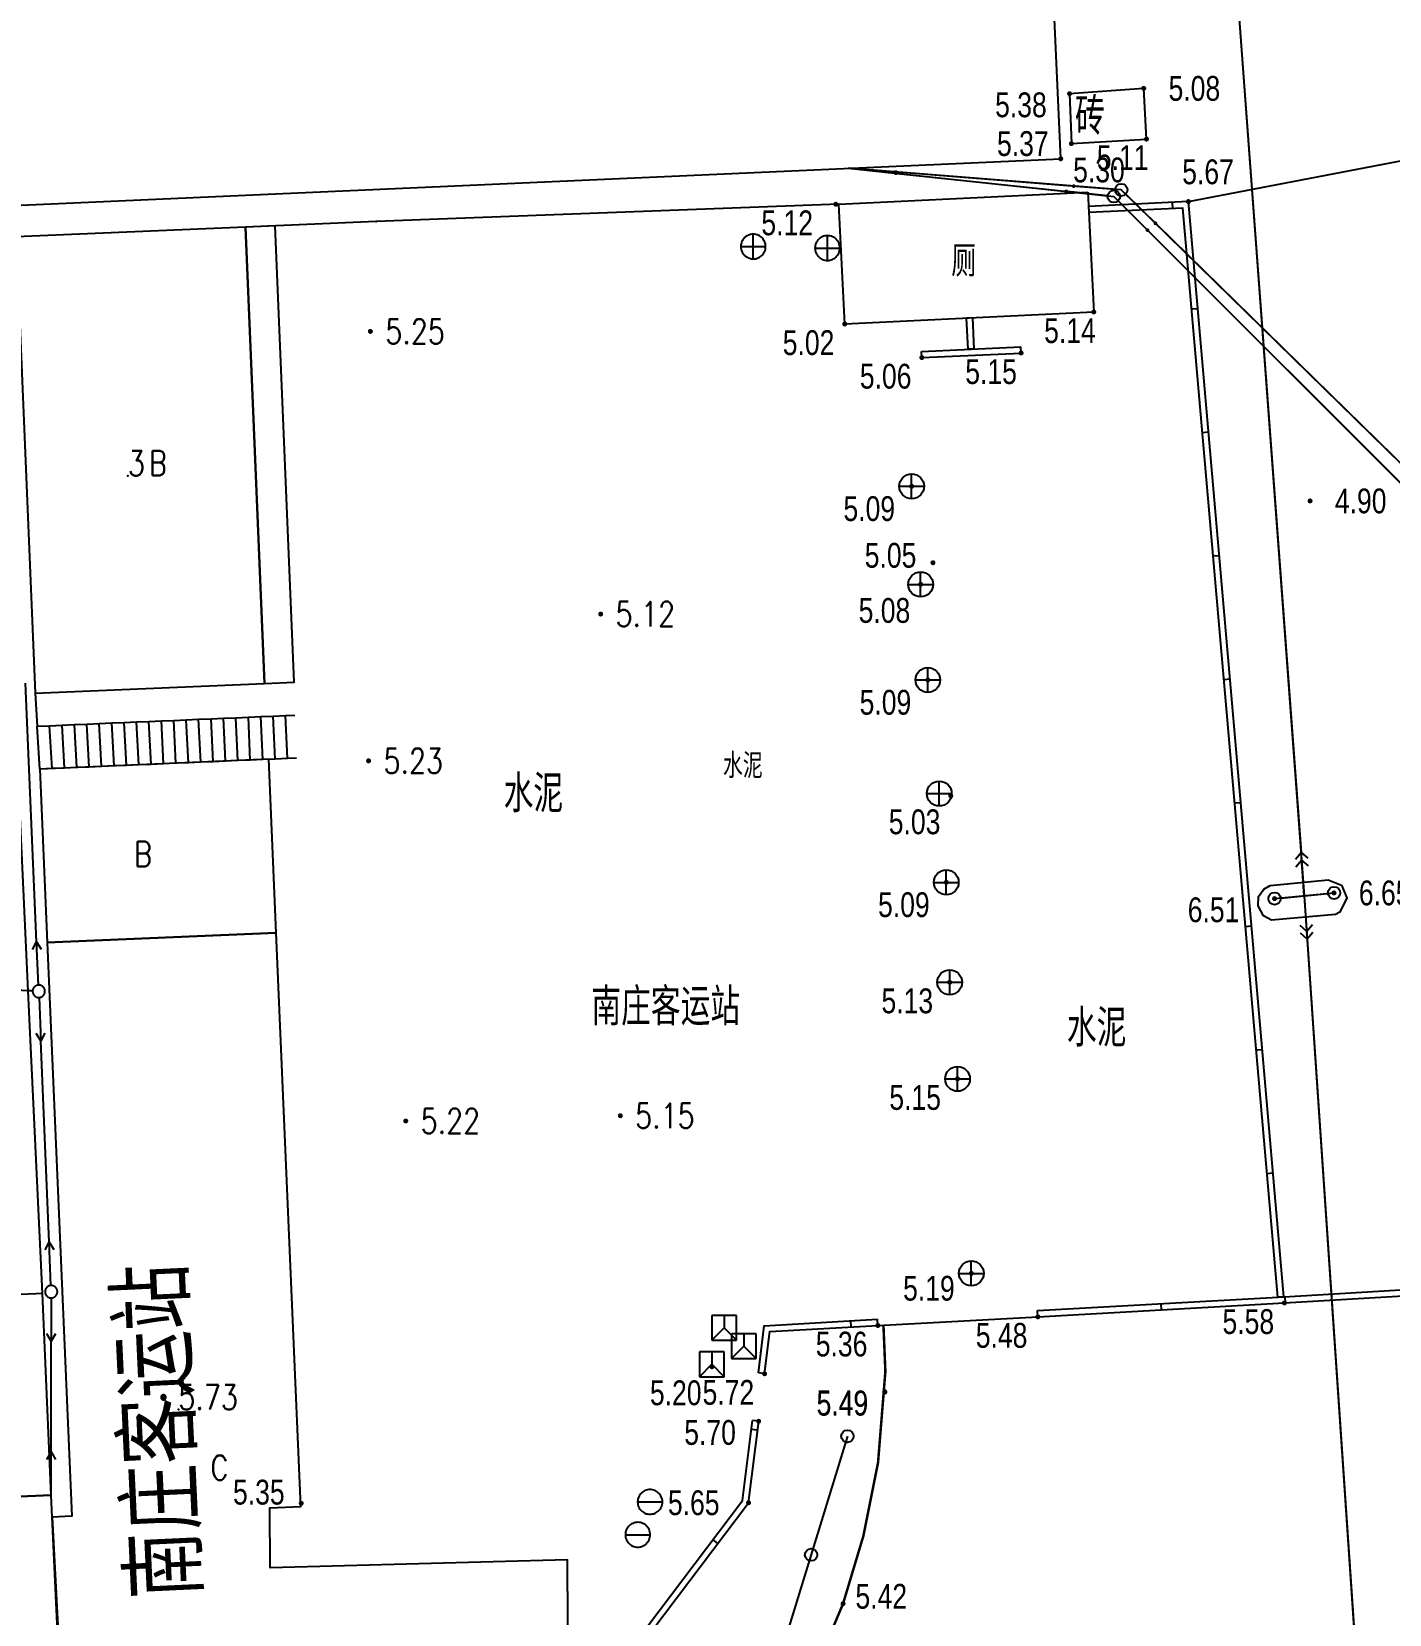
# Model space of a CAD drawing. Extents: x 500064 to 501389, y 2542464 to 2545400.
# Drawn here: x 501042.1 to 501096.8, y 2542690.7 to 2542754.6 of the extents above; entities that cross this region are included whole.
import ezdxf
from ezdxf.enums import TextEntityAlignment as Align

# ---------------------------------------------------------------- set-up
doc = ezdxf.new("R2010")
doc.units = 0
doc.header["$LTSCALE"] = 0.5
doc.linetypes.add('CENTER', pattern=[50.8, 31.75, -6.35, 6.35, -6.35])
doc.layers.get('0').update_dxf_attribs({"linetype": 'CONTINUOUS', "lineweight": 5})
for name, color, linetype in [('0-文字', 7, 'CONTINUOUS'), ('GCD', 8, 'CONTINUOUS'), ('地形图', 8, 'CONTINUOUS')]:
    doc.layers.add(name, color=color, linetype=linetype)
doc.styles.add('HZ', font='romans.shx', dxfattribs={"width": 0.8, "bigfont": 'hztxt.shx'})
doc.styles.get("Standard").update_dxf_attribs({"font": 'simplex1.shx', "width": 0.7, "bigfont": 'hztxt.shx'})
doc.styles.add('正等线体', font='')
doc.styles.get('正等线体').set_extended_font_data('FZZhongDengXian-Z07S')
doc.linetypes.add('10422', pattern='A,2,[150,AAA.SHX,S=1,R=0,X=0,Y=1],2,[177,AAA.SHX,S=1,R=0,X=0,Y=0.8],1e-09', length=4)
doc.linetypes.add('1161', pattern='A,0,[149,AAA.SHX,S=0.15,R=0,X=0,Y=0],-1.6', length=1.6)

# ---------------------------------------------------------------- blocks, each defined once
blk = doc.blocks.new('GC200')
at = {"linetype": 'Continuous', "const_width": 0.2, "flags": 128}
blk.add_lwpolyline([(-0.1, 0, 1), (0.1, 0, 1)], format="xyb", close=True, dxfattribs=at)
blk = doc.blocks.new('gc049')
for p, q in [((-1, 1.2), (-1, -0.8)), ((1, 1.2), (-1, 1.2)), ((0, 0.2), (-1, -0.8)), ((0, 1.2), (0, 0.2)), ((0, 0.2), (1, -0.8)), ((1, -0.8), (1, 1.2)), ((-1, -0.8), (1, -0.8))]:
    blk.add_line(p, q)
blk = doc.blocks.new('gc170')
at = {"linetype": 'Continuous'}
blk.add_circle((0, 0), 0.5, dxfattribs=at)
blk = doc.blocks.new('gc013c')
at = {"linetype": 'Continuous'}
blk.add_line((0.5, 0), (4, 0), dxfattribs=at)
at = {"linetype": 'Continuous', "const_width": 0.15, "flags": 128}
blk.add_lwpolyline([(3.775, 0, 1), (3.925, 0, 1)], format="xyb", close=True, dxfattribs=at)
blk = doc.blocks.new('gc013a')
at = {"linetype": 'Continuous'}
blk.add_line((0.5, 0), (4, 0), dxfattribs=at)
at = {"linetype": 'Continuous', "flags": 128}
for points in [[(2.88, 0.5), (3.38, 0), (2.88, -0.5)], [(3.5, 0.5), (4, 0), (3.5, -0.5)]]:
    blk.add_lwpolyline(points, dxfattribs=at)
blk = doc.blocks.new('gc043')
for p, q in [((-1, 0), (1, 0)), ((0, -1), (0, 1))]:
    blk.add_line(p, q)
blk.add_circle((0, 0), 1)

msp = doc.modelspace()

# ---------------------------------------------------------------- linework, layer by layer
at = {"layer": '地形图', "linetype": 'Continuous'}
for p, q in [((501090.014, 2542765.128), (501093.259, 2542721.45)), ((501076.989, 2542748.834), (501083.72, 2542748.119)), ((501084.015, 2542748.329), (501076.994, 2542748.887)), ((501084.694, 2542747.508), (501084.706, 2542747.258)), ((501088.056, 2542747.67), (501088.068, 2542747.42)), ((501087.123, 2542746.494), (501115.061, 2542718.566)), ((501114.819, 2542719.976), (501087.438, 2542746.772)), ((501089.094, 2542743.38), (501088.845, 2542743.358)), ((501080.02, 2542743.012), (501079.77, 2542743)), ((501077.967, 2542741.409), (501077.955, 2542741.659)), ((501080.081, 2542741.757), (501079.831, 2542741.745)), ((501081.969, 2542741.594), (501081.957, 2542741.844)), ((501089.528, 2542738.399), (501089.279, 2542738.377)), ((501089.962, 2542733.418), (501089.713, 2542733.396)), ((501090.397, 2542728.437), (501090.148, 2542728.415)), ((501090.831, 2542723.456), (501090.582, 2542723.434)), ((501092.438, 2542719.614), (501094.34, 2542719.796)), ((501091.265, 2542718.474), (501091.016, 2542718.453)), ((501093.507, 2542717.959), (501096.159, 2542678.852)), ((501091.7, 2542713.493), (501091.451, 2542713.472)), ((501092.134, 2542708.512), (501091.885, 2542708.491)), ((501087.635, 2542703.005), (501087.621, 2542703.254)), ((501092.568, 2542703.531), (501092.319, 2542703.517)), ((501092.627, 2542703.284), (501092.612, 2542703.534)), ((501075.121, 2542702.314), (501075.106, 2542702.563)), ((501076.191, 2542702.375), (501076.177, 2542702.625)), ((501082.643, 2542702.725), (501082.629, 2542702.975)), ((501071.626, 2542700.428), (501071.378, 2542700.459)), ((501071.343, 2542698.15), (501071.095, 2542698.181)), ((501071.388, 2542698.511), (501071.14, 2542698.542)), ((501069.742, 2542693.587), (501069.542, 2542693.738))]:
    msp.add_line(p, q, dxfattribs=at)
at = {"layer": '地形图', "linetype": 'Continuous', "flags": 128}
for points in [[(501075.857, 2542964.323), (501079.436, 2542912.993), (501083.078, 2542864.912), (501086.373, 2542815.463), (501089.884, 2542766.874), (501093.389, 2542719.705), (501096.278, 2542677.107)], [(501075, 2542749.045), (501085.708, 2542747.908), (501116.475, 2542717.152)], [(501116.249, 2542718.578), (501086.009, 2542748.171), (501075, 2542749.045)], [(501092.319, 2542703.517), (501088.489, 2542747.441), (501084.706, 2542747.258)], [(501079.831, 2542741.745), (501079.77, 2542743)], [(501080.081, 2542741.757), (501080.02, 2542743.012)], [(501077.955, 2542741.659), (501081.957, 2542741.844)], [(501092.189, 2542719.59), (501094.589, 2542719.82)], [(501082.629, 2542702.975), (501092.576, 2542703.532), (501102.647, 2542704.136)], [(501071.378, 2542700.459), (501071.615, 2542702.364), (501076.177, 2542702.625)], [(501063.518, 2542685.756), (501070.739, 2542695.323), (501071.14, 2542698.542)], [(501074.966, 2542697.909), (501072.608, 2542690.205), (501067.909, 2542682.126), (501061.508, 2542677.36), (501054.912, 2542674.612), (501049.206, 2542674.324), (501045.319, 2542675.237)]]:
    msp.add_lwpolyline(points, dxfattribs=at)
at = {"layer": '地形图', "linetype": 'Continuous'}
msp.add_lwpolyline([(501051.765, 2542864.58), (501048.881, 2542930.755), (500945.758, 2542926.198), (500949.738, 2542836.138), (500957.78, 2542836.499), (500958.294, 2542824.71), (501003.023, 2542826.72), (501006.649, 2542745.998), (501083.569, 2542749.427), (501082.741, 2542767.84), (501075.226, 2542767.514), (501073.683, 2542803.233), (501081.204, 2542803.584), (501080.395, 2542822.073), (501053.731, 2542820.719), (501053.374, 2542829.192), (501045.364, 2542828.835), (501043.755, 2542864.223)], close=True, dxfattribs=at)
at = {"layer": '地形图'}
for points in [[(501042.507, 2542703.663), (501041.938, 2542715.875), (501040.824, 2542739.804), (501040.526, 2542746.195), (501033.826, 2542745.875), (501033.465, 2542745.858), (501033.137, 2542745.842), (501026.673, 2542745.534), (501026.254, 2542745.513), (501025.872, 2542745.495), (501017.81, 2542745.11), (501017.356, 2542745.089), (501016.944, 2542745.069), (501008.862, 2542744.683), (501005.198, 2542744.508), (501004.221, 2542769.489)], [(501074.625, 2542747.6), (501055.961, 2542746.896), (501050.689, 2542746.668)], [(501051.459, 2542728.268), (501052.658, 2542728.318), (501051.888, 2542746.718), (501050.689, 2542746.668)], [(501071.169, 2542745.388), (501071.221, 2542745.391), (501071.273, 2542745.399), (501071.323, 2542745.413), (501071.372, 2542745.431), (501071.419, 2542745.455), (501071.463, 2542745.484), (501071.503, 2542745.517), (501071.54, 2542745.554), (501071.573, 2542745.594), (501071.602, 2542745.638), (501071.626, 2542745.685), (501071.644, 2542745.734), (501071.658, 2542745.784), (501071.666, 2542745.836), (501071.669, 2542745.888), (501071.666, 2542745.941), (501071.658, 2542745.992), (501071.644, 2542746.043), (501071.626, 2542746.092), (501071.602, 2542746.138), (501071.573, 2542746.182), (501071.54, 2542746.223), (501071.503, 2542746.26), (501071.463, 2542746.293), (501071.419, 2542746.321), (501071.372, 2542746.345), (501071.323, 2542746.364), (501071.273, 2542746.377), (501071.221, 2542746.386), (501071.169, 2542746.388), (501071.116, 2542746.386), (501071.065, 2542746.377), (501071.014, 2542746.364), (501070.965, 2542746.345), (501070.919, 2542746.321), (501070.875, 2542746.293), (501070.834, 2542746.26), (501070.797, 2542746.223), (501070.764, 2542746.182), (501070.736, 2542746.138), (501070.712, 2542746.092), (501070.693, 2542746.043), (501070.68, 2542745.992), (501070.671, 2542745.941), (501070.669, 2542745.888), (501070.671, 2542745.836), (501070.68, 2542745.784), (501070.693, 2542745.734), (501070.712, 2542745.685), (501070.736, 2542745.638), (501070.764, 2542745.594), (501070.797, 2542745.554), (501070.834, 2542745.517), (501070.875, 2542745.484), (501070.919, 2542745.455), (501070.965, 2542745.431), (501071.014, 2542745.413), (501071.065, 2542745.399), (501071.116, 2542745.391), (501071.169, 2542745.388)], [(501070.669, 2542745.888), (501071.169, 2542745.888), (501071.669, 2542745.888)], [(501071.169, 2542745.388), (501071.169, 2542745.888), (501071.169, 2542746.388)], [(501074.159, 2542745.328), (501074.211, 2542745.331), (501074.263, 2542745.339), (501074.313, 2542745.353), (501074.362, 2542745.371), (501074.409, 2542745.395), (501074.453, 2542745.424), (501074.493, 2542745.457), (501074.53, 2542745.494), (501074.563, 2542745.534), (501074.592, 2542745.578), (501074.616, 2542745.625), (501074.634, 2542745.674), (501074.648, 2542745.724), (501074.656, 2542745.776), (501074.659, 2542745.828), (501074.656, 2542745.881), (501074.648, 2542745.932), (501074.634, 2542745.983), (501074.616, 2542746.032), (501074.592, 2542746.078), (501074.563, 2542746.122), (501074.53, 2542746.163), (501074.493, 2542746.2), (501074.453, 2542746.233), (501074.409, 2542746.261), (501074.362, 2542746.285), (501074.313, 2542746.304), (501074.263, 2542746.317), (501074.211, 2542746.325), (501074.159, 2542746.328), (501074.107, 2542746.325), (501074.055, 2542746.317), (501074.004, 2542746.304), (501073.955, 2542746.285), (501073.909, 2542746.261), (501073.865, 2542746.233), (501073.824, 2542746.2), (501073.787, 2542746.163), (501073.754, 2542746.122), (501073.726, 2542746.078), (501073.702, 2542746.032), (501073.683, 2542745.983), (501073.67, 2542745.932), (501073.662, 2542745.881), (501073.659, 2542745.828), (501073.662, 2542745.776), (501073.67, 2542745.724), (501073.683, 2542745.674), (501073.702, 2542745.625), (501073.726, 2542745.578), (501073.754, 2542745.534), (501073.787, 2542745.494), (501073.824, 2542745.457), (501073.865, 2542745.424), (501073.909, 2542745.395), (501073.955, 2542745.371), (501074.004, 2542745.353), (501074.055, 2542745.339), (501074.107, 2542745.331), (501074.159, 2542745.328)], [(501074.159, 2542745.328), (501074.159, 2542745.828), (501074.159, 2542746.328)], [(501073.659, 2542745.828), (501074.159, 2542745.828), (501074.659, 2542745.828)], [(501042.273, 2542717.851), (501041.821, 2542728.279)], [(501042.217, 2542727.881), (501042.295, 2542726.544)], [(501042.295, 2542726.544), (501042.796, 2542726.565), (501043.297, 2542726.587), (501043.798, 2542726.608), (501044.299, 2542726.63), (501044.8, 2542726.651), (501045.301, 2542726.673), (501045.802, 2542726.694), (501046.302, 2542726.716), (501046.803, 2542726.737), (501047.304, 2542726.758), (501047.805, 2542726.78), (501048.306, 2542726.801), (501048.807, 2542726.823), (501049.308, 2542726.844), (501049.808, 2542726.866), (501050.309, 2542726.887), (501050.81, 2542726.909), (501051.311, 2542726.93), (501051.812, 2542726.951), (501052.313, 2542726.972), (501052.679, 2542726.988)], [(501045.894, 2542724.962), (501045.802, 2542726.694)], [(501046.394, 2542724.983), (501046.302, 2542726.716)], [(501046.893, 2542725.005), (501046.803, 2542726.737)], [(501047.393, 2542725.026), (501047.304, 2542726.758)], [(501047.892, 2542725.048), (501047.805, 2542726.78)], [(501048.392, 2542725.069), (501048.306, 2542726.801)], [(501048.891, 2542725.09), (501048.807, 2542726.823)], [(501049.391, 2542725.112), (501049.308, 2542726.844)], [(501049.89, 2542725.133), (501049.808, 2542726.866)], [(501050.39, 2542725.155), (501050.309, 2542726.887)], [(501050.889, 2542725.176), (501050.81, 2542726.909)], [(501051.389, 2542725.198), (501051.311, 2542726.93)], [(501051.888, 2542725.219), (501051.812, 2542726.951)], [(501052.388, 2542725.24), (501052.313, 2542726.972)], [(501042.397, 2542724.812), (501042.295, 2542726.544)], [(501042.897, 2542724.833), (501042.796, 2542726.565)], [(501043.396, 2542724.855), (501043.297, 2542726.587)], [(501043.896, 2542724.876), (501043.798, 2542726.608)], [(501044.395, 2542724.898), (501044.299, 2542726.63)], [(501044.895, 2542724.919), (501044.8, 2542726.651)], [(501045.394, 2542724.94), (501045.301, 2542726.673)], [(501052.753, 2542725.256), (501052.388, 2542725.24), (501051.888, 2542725.219), (501051.389, 2542725.198), (501050.889, 2542725.176), (501050.39, 2542725.155), (501049.89, 2542725.133), (501049.391, 2542725.112), (501048.891, 2542725.09), (501048.392, 2542725.069), (501047.892, 2542725.048), (501047.393, 2542725.026), (501046.893, 2542725.005), (501046.394, 2542724.983), (501045.894, 2542724.962), (501045.394, 2542724.94), (501044.895, 2542724.919), (501044.395, 2542724.898), (501043.896, 2542724.876), (501043.396, 2542724.855), (501042.897, 2542724.833), (501042.397, 2542724.812)], [(501042.11, 2542717.537), (501042.273, 2542717.851)], [(501042.273, 2542717.851), (501042.463, 2542717.553)], [(501042.349, 2542716.102), (501042.273, 2542717.851)], [(501042.111, 2542715.866), (501041.938, 2542715.875), (501040.363, 2542715.957)], [(501042.36, 2542715.603), (501042.371, 2542715.603), (501042.376, 2542715.603), (501042.391, 2542715.605), (501042.407, 2542715.607), (501042.422, 2542715.611), (501042.437, 2542715.615), (501042.452, 2542715.62), (501042.467, 2542715.627), (501042.481, 2542715.634), (501042.494, 2542715.642), (501042.507, 2542715.651), (501042.519, 2542715.66), (501042.531, 2542715.671), (501042.542, 2542715.682), (501042.553, 2542715.693), (501042.562, 2542715.706), (501042.571, 2542715.719), (501042.579, 2542715.732), (501042.586, 2542715.746), (501042.593, 2542715.761), (501042.598, 2542715.776), (501042.602, 2542715.791), (501042.606, 2542715.806), (501042.608, 2542715.821), (501042.61, 2542715.837), (501042.61, 2542715.853), (501042.61, 2542715.869), (501042.608, 2542715.884), (501042.606, 2542715.9), (501042.602, 2542715.915), (501042.598, 2542715.93), (501042.593, 2542715.945), (501042.586, 2542715.959), (501042.579, 2542715.973), (501042.571, 2542715.987), (501042.562, 2542716), (501042.553, 2542716.012), (501042.542, 2542716.024), (501042.531, 2542716.035), (501042.519, 2542716.045), (501042.507, 2542716.055), (501042.494, 2542716.064), (501042.481, 2542716.072), (501042.467, 2542716.079), (501042.452, 2542716.085), (501042.437, 2542716.091), (501042.422, 2542716.095), (501042.407, 2542716.098), (501042.391, 2542716.101), (501042.376, 2542716.102), (501042.36, 2542716.103), (501042.349, 2542716.102), (501042.344, 2542716.102), (501042.329, 2542716.101), (501042.313, 2542716.098), (501042.298, 2542716.095), (501042.283, 2542716.091), (501042.268, 2542716.085), (501042.254, 2542716.079), (501042.24, 2542716.072), (501042.226, 2542716.064), (501042.213, 2542716.055), (501042.201, 2542716.045), (501042.189, 2542716.035), (501042.178, 2542716.024), (501042.168, 2542716.012), (501042.158, 2542716), (501042.149, 2542715.987), (501042.141, 2542715.973), (501042.134, 2542715.959), (501042.128, 2542715.945), (501042.122, 2542715.93), (501042.118, 2542715.915), (501042.115, 2542715.9), (501042.112, 2542715.884), (501042.111, 2542715.869), (501042.111, 2542715.866), (501042.11, 2542715.853), (501042.111, 2542715.837), (501042.112, 2542715.821), (501042.115, 2542715.806), (501042.118, 2542715.791), (501042.122, 2542715.776), (501042.128, 2542715.761), (501042.134, 2542715.746), (501042.141, 2542715.732), (501042.149, 2542715.719), (501042.158, 2542715.706), (501042.168, 2542715.693), (501042.178, 2542715.682), (501042.189, 2542715.671), (501042.201, 2542715.66), (501042.213, 2542715.651), (501042.226, 2542715.642), (501042.24, 2542715.634), (501042.254, 2542715.627), (501042.268, 2542715.62), (501042.283, 2542715.615), (501042.298, 2542715.611), (501042.313, 2542715.607), (501042.329, 2542715.605), (501042.344, 2542715.603), (501042.36, 2542715.603)], [(501042.371, 2542715.603), (501042.443, 2542713.855)], [(501042.443, 2542713.855), (501042.254, 2542714.153)], [(501042.607, 2542714.168), (501042.443, 2542713.855)], [(501042.779, 2542705.736), (501042.443, 2542713.855)], [(501042.615, 2542705.423), (501042.779, 2542705.736)], [(501042.852, 2542703.987), (501042.779, 2542705.736)], [(501042.779, 2542705.736), (501042.969, 2542705.437)], [(501042.862, 2542703.488), (501042.878, 2542703.488), (501042.894, 2542703.49), (501042.909, 2542703.492), (501042.924, 2542703.495), (501042.939, 2542703.5), (501042.954, 2542703.505), (501042.969, 2542703.511), (501042.983, 2542703.518), (501042.996, 2542703.526), (501043.009, 2542703.535), (501043.022, 2542703.545), (501043.033, 2542703.555), (501043.044, 2542703.566), (501043.055, 2542703.578), (501043.064, 2542703.591), (501043.073, 2542703.604), (501043.081, 2542703.617), (501043.088, 2542703.631), (501043.095, 2542703.645), (501043.1, 2542703.66), (501043.104, 2542703.675), (501043.108, 2542703.691), (501043.11, 2542703.706), (501043.112, 2542703.722), (501043.112, 2542703.738), (501043.112, 2542703.753), (501043.11, 2542703.769), (501043.108, 2542703.784), (501043.104, 2542703.8), (501043.1, 2542703.815), (501043.095, 2542703.83), (501043.088, 2542703.844), (501043.081, 2542703.858), (501043.073, 2542703.871), (501043.064, 2542703.884), (501043.055, 2542703.897), (501043.044, 2542703.909), (501043.033, 2542703.92), (501043.022, 2542703.93), (501043.009, 2542703.94), (501042.996, 2542703.949), (501042.983, 2542703.957), (501042.969, 2542703.964), (501042.954, 2542703.97), (501042.939, 2542703.975), (501042.924, 2542703.98), (501042.909, 2542703.983), (501042.894, 2542703.986), (501042.878, 2542703.987), (501042.862, 2542703.988), (501042.852, 2542703.987), (501042.847, 2542703.987), (501042.831, 2542703.986), (501042.815, 2542703.983), (501042.8, 2542703.98), (501042.785, 2542703.975), (501042.77, 2542703.97), (501042.756, 2542703.964), (501042.742, 2542703.957), (501042.728, 2542703.949), (501042.715, 2542703.94), (501042.703, 2542703.93), (501042.691, 2542703.92), (501042.68, 2542703.909), (501042.67, 2542703.897), (501042.66, 2542703.884), (501042.651, 2542703.871), (501042.643, 2542703.858), (501042.636, 2542703.844), (501042.63, 2542703.83), (501042.624, 2542703.815), (501042.62, 2542703.8), (501042.617, 2542703.784), (501042.614, 2542703.769), (501042.613, 2542703.753), (501042.612, 2542703.738), (501042.613, 2542703.722), (501042.614, 2542703.706), (501042.617, 2542703.691), (501042.62, 2542703.675), (501042.624, 2542703.66), (501042.63, 2542703.645), (501042.636, 2542703.631), (501042.643, 2542703.617), (501042.651, 2542703.604), (501042.66, 2542703.591), (501042.67, 2542703.578), (501042.68, 2542703.566), (501042.691, 2542703.555), (501042.703, 2542703.545), (501042.715, 2542703.535), (501042.728, 2542703.526), (501042.742, 2542703.518), (501042.756, 2542703.511), (501042.77, 2542703.505), (501042.785, 2542703.5), (501042.8, 2542703.495), (501042.815, 2542703.492), (501042.831, 2542703.49), (501042.847, 2542703.488), (501042.862, 2542703.488)], [(501042.862, 2542703.488), (501042.863, 2542701.738)], [(501042.863, 2542701.738), (501042.686, 2542702.044)], [(501043.039, 2542702.044), (501042.863, 2542701.738)], [(501042.864, 2542697.275), (501042.863, 2542701.738)], [(501047.389, 2542699.38), (501047.399, 2542699.38), (501047.41, 2542699.382), (501047.42, 2542699.385), (501047.43, 2542699.389), (501047.439, 2542699.393), (501047.448, 2542699.399), (501047.456, 2542699.406), (501047.463, 2542699.413), (501047.47, 2542699.421), (501047.473, 2542699.426), (501047.476, 2542699.43), (501047.48, 2542699.439), (501047.484, 2542699.449), (501047.487, 2542699.459), (501047.488, 2542699.469), (501047.489, 2542699.48), (501047.488, 2542699.49), (501047.487, 2542699.501), (501047.484, 2542699.511), (501047.48, 2542699.521), (501047.477, 2542699.527), (501047.476, 2542699.53), (501047.47, 2542699.539), (501047.463, 2542699.547), (501047.456, 2542699.554), (501047.448, 2542699.561), (501047.439, 2542699.566), (501047.438, 2542699.567), (501047.43, 2542699.571), (501047.42, 2542699.575), (501047.41, 2542699.578), (501047.399, 2542699.579), (501047.389, 2542699.58), (501047.379, 2542699.579), (501047.368, 2542699.578), (501047.358, 2542699.575), (501047.348, 2542699.571), (501047.339, 2542699.566), (501047.33, 2542699.561), (501047.322, 2542699.554), (501047.315, 2542699.547), (501047.308, 2542699.539), (501047.305, 2542699.534), (501047.302, 2542699.53), (501047.298, 2542699.521), (501047.294, 2542699.511), (501047.291, 2542699.501), (501047.29, 2542699.49), (501047.289, 2542699.48), (501047.29, 2542699.469), (501047.291, 2542699.459), (501047.294, 2542699.449), (501047.298, 2542699.439), (501047.301, 2542699.433), (501047.302, 2542699.43), (501047.308, 2542699.421), (501047.315, 2542699.413), (501047.322, 2542699.406), (501047.33, 2542699.399), (501047.339, 2542699.393), (501047.34, 2542699.393), (501047.348, 2542699.389), (501047.358, 2542699.385), (501047.368, 2542699.382), (501047.379, 2542699.38), (501047.389, 2542699.38)], [(501047.34, 2542699.393), (501047.473, 2542699.426), (501047.476, 2542699.43), (501047.302, 2542699.43), (501047.301, 2542699.433), (501047.489, 2542699.48), (501047.289, 2542699.48), (501047.477, 2542699.527), (501047.476, 2542699.53), (501047.302, 2542699.53), (501047.305, 2542699.534), (501047.438, 2542699.567)], [(501042.687, 2542696.969), (501042.864, 2542697.275)], [(501042.864, 2542695.525), (501042.864, 2542697.275)], [(501042.864, 2542697.275), (501043.041, 2542696.969)], [(501067.006, 2542694.761), (501067.059, 2542694.764), (501067.11, 2542694.772), (501067.161, 2542694.785), (501067.21, 2542694.804), (501067.256, 2542694.828), (501067.3, 2542694.856), (501067.341, 2542694.889), (501067.378, 2542694.926), (501067.411, 2542694.967), (501067.439, 2542695.011), (501067.463, 2542695.057), (501067.482, 2542695.106), (501067.495, 2542695.157), (501067.504, 2542695.209), (501067.506, 2542695.261), (501067.504, 2542695.313), (501067.495, 2542695.365), (501067.482, 2542695.415), (501067.463, 2542695.464), (501067.439, 2542695.511), (501067.411, 2542695.555), (501067.378, 2542695.595), (501067.341, 2542695.632), (501067.3, 2542695.665), (501067.256, 2542695.694), (501067.21, 2542695.718), (501067.161, 2542695.736), (501067.11, 2542695.75), (501067.059, 2542695.758), (501067.006, 2542695.761), (501066.954, 2542695.758), (501066.902, 2542695.75), (501066.852, 2542695.736), (501066.803, 2542695.718), (501066.756, 2542695.694), (501066.713, 2542695.665), (501066.672, 2542695.632), (501066.635, 2542695.595), (501066.602, 2542695.555), (501066.573, 2542695.511), (501066.55, 2542695.464), (501066.531, 2542695.415), (501066.517, 2542695.365), (501066.509, 2542695.313), (501066.506, 2542695.261), (501066.509, 2542695.209), (501066.517, 2542695.157), (501066.531, 2542695.106), (501066.55, 2542695.057), (501066.573, 2542695.011), (501066.602, 2542694.967), (501066.635, 2542694.926), (501066.672, 2542694.889), (501066.713, 2542694.856), (501066.756, 2542694.828), (501066.803, 2542694.804), (501066.852, 2542694.785), (501066.902, 2542694.772), (501066.954, 2542694.764), (501067.006, 2542694.761)], [(501066.506, 2542695.261), (501067.506, 2542695.261)], [(501066.513, 2542693.437), (501066.565, 2542693.44), (501066.617, 2542693.448), (501066.668, 2542693.462), (501066.716, 2542693.481), (501066.763, 2542693.504), (501066.807, 2542693.533), (501066.848, 2542693.566), (501066.885, 2542693.603), (501066.918, 2542693.643), (501066.946, 2542693.687), (501066.97, 2542693.734), (501066.989, 2542693.783), (501067.002, 2542693.833), (501067.01, 2542693.885), (501067.013, 2542693.937), (501067.01, 2542693.99), (501067.002, 2542694.041), (501066.989, 2542694.092), (501066.97, 2542694.141), (501066.946, 2542694.187), (501066.918, 2542694.231), (501066.885, 2542694.272), (501066.848, 2542694.309), (501066.807, 2542694.342), (501066.763, 2542694.37), (501066.716, 2542694.394), (501066.668, 2542694.413), (501066.617, 2542694.426), (501066.565, 2542694.435), (501066.513, 2542694.437), (501066.461, 2542694.435), (501066.409, 2542694.426), (501066.359, 2542694.413), (501066.31, 2542694.394), (501066.263, 2542694.37), (501066.219, 2542694.342), (501066.178, 2542694.309), (501066.141, 2542694.272), (501066.109, 2542694.231), (501066.08, 2542694.187), (501066.056, 2542694.141), (501066.038, 2542694.092), (501066.024, 2542694.041), (501066.016, 2542693.99), (501066.013, 2542693.937), (501066.016, 2542693.885), (501066.024, 2542693.833), (501066.038, 2542693.783), (501066.056, 2542693.734), (501066.08, 2542693.687), (501066.109, 2542693.643), (501066.141, 2542693.603), (501066.178, 2542693.566), (501066.219, 2542693.533), (501066.263, 2542693.504), (501066.31, 2542693.481), (501066.359, 2542693.462), (501066.409, 2542693.448), (501066.461, 2542693.44), (501066.513, 2542693.437)], [(501066.013, 2542693.937), (501067.013, 2542693.937)]]:
    msp.add_lwpolyline(points, dxfattribs=at)
at = {"layer": '地形图', "linetype": 'Continuous', "elevation": 5.377, "flags": 128}
msp.add_lwpolyline([(501083.922, 2542752.053), (501083.998, 2542750.04), (501087.024, 2542750.222), (501086.916, 2542752.267)], close=True, dxfattribs=at)
at = {"layer": '地形图', "linetype": '1161', "elevation": 5.577, "flags": 128}
msp.add_lwpolyline([(501088.717, 2542747.702), (501104.981, 2542750.819)], dxfattribs=at)
at = {"layer": '地形图', "linetype": 'Continuous', "flags": 128}
msp.add_lwpolyline([(501084.666, 2542748.085), (501084.9, 2542743.248), (501074.859, 2542742.763), (501074.625, 2542747.6)], close=True, dxfattribs=at)
for points, elevation in [([(501092.568, 2542703.531), (501088.717, 2542747.702), (501084.694, 2542747.508)], 5.577), ([(501077.967, 2542741.409), (501081.969, 2542741.594)], 5.062), ([(501082.643, 2542702.725), (501092.59, 2542703.282), (501102.662, 2542703.886)], 5.484), ([(501071.626, 2542700.428), (501071.837, 2542702.126), (501076.191, 2542702.375)], 5.616), ([(501063.718, 2542685.605), (501070.979, 2542695.226), (501071.388, 2542698.511)], 5.547)]:
    msp.add_lwpolyline(points, dxfattribs=dict(at, elevation=elevation))
at = {"layer": '地形图'}
for points in [[(501041.447, 2542746.281), (501042.217, 2542727.881), (501051.459, 2542728.268), (501050.689, 2542746.668)], [(501051.459, 2542728.268), (501052.658, 2542728.318), (501051.888, 2542746.718), (501050.689, 2542746.668)], [(501051.639, 2542725.208), (501042.397, 2542724.812), (501042.697, 2542717.819), (501051.938, 2542718.214)], [(501051.938, 2542718.214), (501042.697, 2542717.819), (501043.687, 2542694.682), (501042.905, 2542694.649), (501043.653, 2542680.249), (501057.704, 2542680.482), (501057.697, 2542685.228), (501063.717, 2542685.294), (501063.68, 2542692.927), (501051.689, 2542692.598), (501051.679, 2542695.024), (501052.929, 2542695.078)], [(501039.018, 2542703.521), (501039.349, 2542695.379), (501042.864, 2542695.525), (501042.507, 2542703.663), (501042.257, 2542703.653)], [(501042.864, 2542695.525), (501039.349, 2542695.379), (501031.719, 2542695.061), (501028.869, 2542694.943), (501021.189, 2542694.623), (501017.206, 2542694.457), (501017.769, 2542682.468), (501043.653, 2542680.249), (501043.33, 2542685.482), (501042.905, 2542694.649)]]:
    msp.add_lwpolyline(points, close=True, dxfattribs=at)
at = {"layer": '地形图', "linetype": '10422', "flags": 128}
msp.add_lwpolyline([(501092.017, 2542720.12), (501094.355, 2542720.344), (501094.894, 2542720.136), (501095.108, 2542719.621), (501094.822, 2542719.049), (501094.644, 2542718.951), (501092.062, 2542718.715), (501091.738, 2542718.901), (501091.525, 2542719.295), (501091.549, 2542719.677), (501091.755, 2542719.974)], close=True, dxfattribs=at)
at = {"layer": '地形图', "linetype": 'Continuous', "const_width": 0.1, "elevation": 5.267, "flags": 128}
msp.add_lwpolyline([(501053.304, 2542673.637), (501056.265, 2542674.248), (501058.909, 2542675.067), (501061.699, 2542676.287), (501064.192, 2542677.717), (501065.752, 2542678.835), (501066.966, 2542679.782), (501068.148, 2542680.871), (501069.721, 2542682.549), (501071.375, 2542684.611), (501072.596, 2542686.51), (501073.728, 2542688.626), (501074.79, 2542691.153), (501075.612, 2542693.893), (501076.2, 2542696.832), (501076.497, 2542700.523), (501076.419, 2542702.387)], dxfattribs=at)
at = {"layer": '地形图', "linetype": '1161', "flags": 128}
msp.add_lwpolyline([(501076.191, 2542702.375), (501082.643, 2542702.725)], dxfattribs=at)
at = {"layer": '地形图', "ltscale": 10}
msp.add_point((501055.961, 2542746.896), dxfattribs=at)
at = {"layer": '地形图', "linetype": 'CENTER'}
for p in [(501045.954, 2542736.643, 3), (501047.989, 2542698.984, 5.73)]:
    msp.add_point(p, dxfattribs=at)

# ---------------------------------------------------------------- block references
at = {"layer": '地形图', "linetype": 'Continuous'}
ref = msp.add_blockref('GC200', (501086.916, 2542752.267, 5.083), dxfattribs=dict(at, xscale=0.5, yscale=0.5, zscale=0.5))
ref.add_attrib('height', '5.08', dxfattribs={"layer": 'GCD', "linetype": 'Continuous', "height": 1, "style": '正等线体', "width": 0.8}).set_placement((501087.916, 2542752.267, 5.08), align=Align.MIDDLE_LEFT)
ref = msp.add_blockref('GC200', (501083.922, 2542752.053, 5.377), dxfattribs=dict(at, xscale=0.5, yscale=0.5, zscale=0.5))
ref.add_attrib('height', '5.38', dxfattribs={"layer": 'GCD', "linetype": 'Continuous', "height": 1, "style": '正等线体', "width": 0.8}).set_placement((501080.922, 2542751.603, 5.38), align=Align.MIDDLE_LEFT)
ref = msp.add_blockref('GC200', (501083.998, 2542750.04, 5.372), dxfattribs=dict(at, xscale=0.5, yscale=0.5, zscale=0.5))
ref.add_attrib('height', '5.37', dxfattribs={"layer": 'GCD', "linetype": 'Continuous', "height": 1, "style": '正等线体', "width": 0.8}).set_placement((501080.998, 2542750.04, 5.37), align=Align.MIDDLE_LEFT)
ref = msp.add_blockref('GC200', (501087.024, 2542750.222, 5.11), dxfattribs=dict(at, xscale=0.5, yscale=0.5, zscale=0.5))
ref.add_attrib('height', '5.11', dxfattribs={"layer": 'GCD', "linetype": 'Continuous', "height": 1, "style": '正等线体', "width": 0.8}).set_placement((501085.024, 2542749.472, 5.11), align=Align.MIDDLE_LEFT)
at = {"layer": '地形图', "linetype": 'Continuous', "yscale": 0.5}
for name, p, xscale, rotation in [('gc013c', (501075, 2542749.045), 0.4999999999970435, 353.9378451521669), ('gc013c', (501075, 2542749.045), 0.5000000000013792, 355.458595850404), ('gc013c', (501086.009, 2542748.171), 0.5000000000013792, 175.458595850404), ('gc013c', (501085.708, 2542747.908), 0.4999999999970435, 173.9378451521668), ('gc013c', (501085.708, 2542747.908), 0.4999999999800055, 315.010037593565), ('gc013c', (501086.009, 2542748.171), 0.4999999999374244, 315.6193072613809), ('gc013a', (501093.408, 2542719.456), 0.4999999999820601, 94.24912412508286), ('gc013a', (501093.372, 2542719.954), 0.4999999998805712, 273.8791485497256), ('gc170', (501074.966, 2542697.909), 0.4999999999760935, 252.9816891990502), ('gc170', (501073.503, 2542693.128), 0.4999999999760935, 252.9816891990502)]:
    msp.add_blockref(name, p, dxfattribs=dict(at, xscale=xscale, rotation=rotation))
at = {"layer": '地形图', "linetype": 'Continuous'}
ref = msp.add_blockref('GC200', (501083.569, 2542749.427, 5.304), dxfattribs=dict(at, xscale=0.5, yscale=0.5, zscale=0.5))
ref.add_attrib('height', '5.30', dxfattribs={"layer": 'GCD', "linetype": 'Continuous', "height": 1, "style": '正等线体', "width": 0.8}).set_placement((501084.069, 2542748.977, 5.3), align=Align.MIDDLE_LEFT)
ref = msp.add_blockref('GC200', (501088.717, 2542747.702, 5.669), dxfattribs=dict(at, xscale=0.5, yscale=0.5, zscale=0.5))
ref.add_attrib('height', '5.67', dxfattribs={"layer": 'GCD', "linetype": 'Continuous', "height": 1, "style": '正等线体', "width": 0.8}).set_placement((501088.467, 2542748.902, 5.67), align=Align.MIDDLE_LEFT)
at = {"layer": '地形图', "linetype": 'Continuous', "xscale": 0.5, "yscale": 0.5}
for name, p in [('gc170', (501086.009, 2542748.171)), ('gc170', (501085.708, 2542747.908)), ('gc043', (501077.557, 2542736.219, 5.085)), ('gc043', (501077.919, 2542732.262, 5.075)), ('gc043', (501078.209, 2542728.408, 5.088)), ('gc043', (501078.67, 2542723.826)), ('gc043', (501078.952, 2542720.246, 5.085)), ('gc170', (501092.189, 2542719.59)), ('gc170', (501094.589, 2542719.82)), ('gc043', (501079.09, 2542716.216, 5.134)), ('gc043', (501079.407, 2542712.321, 5.153)), ('gc043', (501079.962, 2542704.477, 5.188)), ('gc049', (501069.994, 2542702.178)), ('gc049', (501070.791, 2542701.438)), ('gc049', (501069.503, 2542700.71, 5.202))]:
    msp.add_blockref(name, p, dxfattribs=at)
at = {"layer": '地形图', "linetype": 'Continuous'}
ref = msp.add_blockref('GC200', (501074.497, 2542747.594, 5.116), dxfattribs=dict(at, xscale=0.5, yscale=0.5, zscale=0.5))
ref.add_attrib('height', '5.12', dxfattribs={"layer": 'GCD', "linetype": 'Continuous', "height": 1, "style": '正等线体', "width": 0.8}).set_placement((501071.497, 2542746.844, 5.12), align=Align.MIDDLE_LEFT)
ref = msp.add_blockref('GC200', (501084.9, 2542743.248, 5.136), dxfattribs=dict(at, xscale=0.5, yscale=0.5, zscale=0.5))
ref.add_attrib('height', '5.14', dxfattribs={"layer": 'GCD', "linetype": 'Continuous', "height": 1, "style": '正等线体', "width": 0.8}).set_placement((501082.9, 2542742.498, 5.14), align=Align.MIDDLE_LEFT)
ref = msp.add_blockref('GC200', (501055.732, 2542742.465, 5.25), dxfattribs=dict(at, xscale=0.5, yscale=0.5, zscale=0.5))
ref.add_attrib('height', '5.25', dxfattribs={"layer": 'GCD', "linetype": 'Continuous', "height": 1, "style": 'HZ', "width": 0.8}).set_placement((501056.332, 2542742.465, 5.25), align=Align.MIDDLE_LEFT)
ref = msp.add_blockref('GC200', (501074.859, 2542742.763, 5.015), dxfattribs=dict(at, xscale=0.5, yscale=0.5, zscale=0.5))
ref.add_attrib('height', '5.02', dxfattribs={"layer": 'GCD', "linetype": 'Continuous', "height": 1, "style": '正等线体', "width": 0.8}).set_placement((501072.359, 2542742.013, 5.02), align=Align.MIDDLE_LEFT)
ref = msp.add_blockref('GC200', (501077.967, 2542741.409, 5.062), dxfattribs=dict(at, xscale=0.5, yscale=0.5, zscale=0.5))
ref.add_attrib('height', '5.06', dxfattribs={"layer": 'GCD', "linetype": 'Continuous', "height": 1, "style": '正等线体', "width": 0.8}).set_placement((501075.467, 2542740.659, 5.06), align=Align.MIDDLE_LEFT)
ref = msp.add_blockref('GC200', (501081.969, 2542741.594, 5.154), dxfattribs=dict(at, xscale=0.5, yscale=0.5, zscale=0.5))
ref.add_attrib('height', '5.15', dxfattribs={"layer": 'GCD', "linetype": 'Continuous', "height": 1, "style": '正等线体', "width": 0.8}).set_placement((501079.719, 2542740.844, 5.15), align=Align.MIDDLE_LEFT)
ref = msp.add_blockref('GC200', (501077.557, 2542736.219, 5.085), dxfattribs=dict(at, xscale=0.5, yscale=0.5, zscale=0.5))
ref.add_attrib('height', '5.09', dxfattribs={"layer": 'GCD', "linetype": 'Continuous', "height": 1, "style": '正等线体', "width": 0.8}).set_placement((501074.807, 2542735.319, 5.09), align=Align.MIDDLE_LEFT)
ref = msp.add_blockref('GC200', (501093.622, 2542735.629, 4.9), dxfattribs=dict(at, xscale=0.5, yscale=0.5, zscale=0.5))
ref.add_attrib('height', '4.90', dxfattribs={"layer": 'GCD', "linetype": 'Continuous', "height": 1, "style": '正等线体', "width": 0.8}).set_placement((501094.622, 2542735.629, 4.9), align=Align.MIDDLE_LEFT)
ref = msp.add_blockref('GC200', (501078.415, 2542733.136, 5.05), dxfattribs=dict(at, xscale=0.5, yscale=0.5, zscale=0.5))
ref.add_attrib('height', '5.05', dxfattribs={"layer": 'GCD', "linetype": 'Continuous', "height": 1, "style": '正等线体', "width": 0.8}).set_placement((501075.665, 2542733.436, 5.05), align=Align.MIDDLE_LEFT)
ref = msp.add_blockref('GC200', (501077.919, 2542732.262, 5.075), dxfattribs=dict(at, xscale=0.5, yscale=0.5, zscale=0.5))
ref.add_attrib('height', '5.08', dxfattribs={"layer": 'GCD', "linetype": 'Continuous', "height": 1, "style": '正等线体', "width": 0.8}).set_placement((501075.419, 2542731.212, 5.08), align=Align.MIDDLE_LEFT)
ref = msp.add_blockref('GC200', (501065.017, 2542731.067, 5.12), dxfattribs=dict(at, xscale=0.5, yscale=0.5, zscale=0.5))
ref.add_attrib('height', '5.12', dxfattribs={"layer": 'GCD', "linetype": 'Continuous', "height": 1, "style": 'HZ', "width": 0.8}).set_placement((501065.617, 2542731.067, 5.12), align=Align.MIDDLE_LEFT)
ref = msp.add_blockref('GC200', (501078.209, 2542728.408, 5.088), dxfattribs=dict(at, xscale=0.5, yscale=0.5, zscale=0.5))
ref.add_attrib('height', '5.09', dxfattribs={"layer": 'GCD', "linetype": 'Continuous', "height": 1, "style": '正等线体', "width": 0.8}).set_placement((501075.459, 2542727.508, 5.09), align=Align.MIDDLE_LEFT)
ref = msp.add_blockref('GC200', (501055.659, 2542725.146, 5.23), dxfattribs=dict(at, xscale=0.5, yscale=0.5, zscale=0.5))
ref.add_attrib('height', '5.23', dxfattribs={"layer": 'GCD', "linetype": 'Continuous', "height": 1, "style": 'HZ', "width": 0.8}).set_placement((501056.259, 2542725.146, 5.23), align=Align.MIDDLE_LEFT)
ref = msp.add_blockref('GC200', (501079.134, 2542723.737, 5.033), dxfattribs=dict(at, xscale=0.5, yscale=0.5, zscale=0.5))
ref.add_attrib('height', '5.03', dxfattribs={"layer": 'GCD', "linetype": 'Continuous', "height": 1, "style": '正等线体', "width": 0.8}).set_placement((501076.634, 2542722.687, 5.03), align=Align.MIDDLE_LEFT)
ref = msp.add_blockref('GC200', (501078.952, 2542720.246, 5.085), dxfattribs=dict(at, xscale=0.5, yscale=0.5, zscale=0.5))
ref.add_attrib('height', '5.09', dxfattribs={"layer": 'GCD', "linetype": 'Continuous', "height": 1, "style": '正等线体', "width": 0.8}).set_placement((501076.202, 2542719.346, 5.09), align=Align.MIDDLE_LEFT)
ref = msp.add_blockref('GC200', (501094.589, 2542719.82, 6.65), dxfattribs=dict(at, xscale=0.5, yscale=0.5, zscale=0.5))
ref.add_attrib('height', '6.65', dxfattribs={"layer": 'GCD', "linetype": 'Continuous', "height": 1, "style": '正等线体', "width": 0.8}).set_placement((501095.589, 2542719.82, 6.65), align=Align.MIDDLE_LEFT)
ref = msp.add_blockref('GC200', (501092.189, 2542719.59, 6.509), dxfattribs=dict(at, xscale=0.5, yscale=0.5, zscale=0.5))
ref.add_attrib('height', '6.51', dxfattribs={"layer": 'GCD', "linetype": 'Continuous', "height": 1, "style": '正等线体', "width": 0.8}).set_placement((501088.689, 2542719.14, 6.51), align=Align.MIDDLE_LEFT)
ref = msp.add_blockref('GC200', (501079.09, 2542716.216, 5.134), dxfattribs=dict(at, xscale=0.5, yscale=0.5, zscale=0.5))
ref.add_attrib('height', '5.13', dxfattribs={"layer": 'GCD', "linetype": 'Continuous', "height": 1, "style": '正等线体', "width": 0.8}).set_placement((501076.34, 2542715.466, 5.13), align=Align.MIDDLE_LEFT)
ref = msp.add_blockref('GC200', (501079.407, 2542712.321, 5.153), dxfattribs=dict(at, xscale=0.5, yscale=0.5, zscale=0.5))
ref.add_attrib('height', '5.15', dxfattribs={"layer": 'GCD', "linetype": 'Continuous', "height": 1, "style": '正等线体', "width": 0.8}).set_placement((501076.657, 2542711.571, 5.15), align=Align.MIDDLE_LEFT)
ref = msp.add_blockref('GC200', (501057.159, 2542710.621, 5.22), dxfattribs=dict(at, xscale=0.5, yscale=0.5, zscale=0.5))
ref.add_attrib('height', '5.22', dxfattribs={"layer": 'GCD', "linetype": 'Continuous', "height": 1, "style": 'HZ', "width": 0.8}).set_placement((501057.759, 2542710.621, 5.22), align=Align.MIDDLE_LEFT)
ref = msp.add_blockref('GC200', (501065.809, 2542710.834, 5.15), dxfattribs=dict(at, xscale=0.5, yscale=0.5, zscale=0.5))
ref.add_attrib('height', '5.15', dxfattribs={"layer": 'GCD', "linetype": 'Continuous', "height": 1, "style": 'HZ', "width": 0.8}).set_placement((501066.409, 2542710.834, 5.15), align=Align.MIDDLE_LEFT)
ref = msp.add_blockref('GC200', (501079.962, 2542704.477, 5.188), dxfattribs=dict(at, xscale=0.5, yscale=0.5, zscale=0.5))
ref.add_attrib('height', '5.19', dxfattribs={"layer": 'GCD', "linetype": 'Continuous', "height": 1, "style": '正等线体', "width": 0.8}).set_placement((501077.212, 2542703.877, 5.19), align=Align.MIDDLE_LEFT)
ref = msp.add_blockref('GC200', (501092.59, 2542703.282, 5.577), dxfattribs=dict(at, xscale=0.5, yscale=0.5, zscale=0.5))
ref.add_attrib('height', '5.58', dxfattribs={"layer": 'GCD', "linetype": 'Continuous', "height": 1, "style": '正等线体', "width": 0.8}).set_placement((501090.09, 2542702.532, 5.58), align=Align.MIDDLE_LEFT)
ref = msp.add_blockref('GC200', (501076.191, 2542702.375, 5.358), dxfattribs=dict(at, xscale=0.5, yscale=0.5, zscale=0.5))
ref.add_attrib('height', '5.36', dxfattribs={"layer": 'GCD', "linetype": 'Continuous', "height": 1, "style": '正等线体', "width": 0.8}).set_placement((501073.691, 2542701.625, 5.36), align=Align.MIDDLE_LEFT)
ref = msp.add_blockref('GC200', (501082.643, 2542702.725, 5.484), dxfattribs=dict(at, xscale=0.5, yscale=0.5, zscale=0.5))
ref.add_attrib('height', '5.48', dxfattribs={"layer": 'GCD', "linetype": 'Continuous', "height": 1, "style": '正等线体', "width": 0.8}).set_placement((501080.143, 2542701.975, 5.48), align=Align.MIDDLE_LEFT)
ref = msp.add_blockref('GC200', (501069.503, 2542700.71, 5.202), dxfattribs=dict(at, xscale=0.5, yscale=0.5, zscale=0.5))
ref.add_attrib('height', '5.20', dxfattribs={"layer": 'GCD', "linetype": 'Continuous', "height": 1, "style": '正等线体', "width": 0.8}).set_placement((501067.003, 2542699.66, 5.2), align=Align.MIDDLE_LEFT)
ref = msp.add_blockref('GC200', (501071.626, 2542700.428, 5.719), dxfattribs=dict(at, xscale=0.5, yscale=0.5, zscale=0.5))
ref.add_attrib('height', '5.72', dxfattribs={"layer": 'GCD', "linetype": 'Continuous', "height": 1, "style": '正等线体', "width": 0.8}).set_placement((501069.126, 2542699.678, 5.72), align=Align.MIDDLE_LEFT)
ref = msp.add_blockref('GC200', (501076.468, 2542699.703, 5.485), dxfattribs=dict(at, xscale=0.5, yscale=0.5, zscale=0.5))
ref.add_attrib('height', '5.49', dxfattribs={"layer": 'GCD', "linetype": 'Continuous', "height": 1, "style": '正等线体', "width": 0.8}).set_placement((501073.718, 2542699.253, 5.49), align=Align.MIDDLE_LEFT)
ref = msp.add_blockref('GC200', (501076.478, 2542699.689, 5.485), dxfattribs=dict(at, xscale=0.5, yscale=0.5, zscale=0.5))
ref.add_attrib('height', '5.49', dxfattribs={"layer": 'GCD', "linetype": 'Continuous', "height": 1, "style": '正等线体', "width": 0.8}).set_placement((501073.728, 2542699.239, 5.49), align=Align.MIDDLE_LEFT)
ref = msp.add_blockref('GC200', (501071.388, 2542698.511, 5.695), dxfattribs=dict(at, xscale=0.5, yscale=0.5, zscale=0.5))
ref.add_attrib('height', '5.70', dxfattribs={"layer": 'GCD', "linetype": 'Continuous', "height": 1, "style": '正等线体', "width": 0.8}).set_placement((501068.388, 2542698.061, 5.7), align=Align.MIDDLE_LEFT)
ref = msp.add_blockref('GC200', (501052.942, 2542695.203, 5.351), dxfattribs=dict(at, xscale=0.5, yscale=0.5, zscale=0.5))
ref.add_attrib('height', '5.35', dxfattribs={"layer": 'GCD', "linetype": 'Continuous', "height": 1, "style": '正等线体', "width": 0.8}).set_placement((501050.192, 2542695.653, 5.35), align=Align.MIDDLE_LEFT)
ref = msp.add_blockref('GC200', (501070.979, 2542695.226, 5.65), dxfattribs=dict(at, xscale=0.5, yscale=0.5, zscale=0.5))
ref.add_attrib('height', '5.65', dxfattribs={"layer": 'GCD', "linetype": 'Continuous', "height": 1, "style": '正等线体', "width": 0.8}).set_placement((501067.729, 2542695.226, 5.65), align=Align.MIDDLE_LEFT)
ref = msp.add_blockref('GC200', (501074.79, 2542691.153, 5.415), dxfattribs=dict(at, xscale=0.5, yscale=0.5, zscale=0.5))
ref.add_attrib('height', '5.42', dxfattribs={"layer": 'GCD', "linetype": 'Continuous', "height": 1, "style": '正等线体', "width": 0.8}).set_placement((501075.29, 2542691.453, 5.42), align=Align.MIDDLE_LEFT)

# ---------------------------------------------------------------- texts
at = {"layer": '0-文字', "ltscale": 1000, "width": 0.9}
msp.add_text('南庄客运站', height=3, rotation=92.66538, dxfattribs=at).set_placement((501046.913, 2542704.86), align=Align.MIDDLE_RIGHT)
at = {"layer": '地形图', "linetype": 'Continuous', "style": 'HZ', "width": 0.8}
msp.add_text('砖', height=1.5, dxfattribs=at).set_placement((501085.344, 2542751.144), align=Align.MIDDLE_RIGHT)
for s, height, p in [('厕', 1.25, (501079.656, 2542745.327)), ('水泥', 1.5, (501062.305, 2542723.898)), ('南庄客运站', 1.5, (501067.641, 2542715.308)), ('水泥', 1.5, (501085.016, 2542714.449))]:
    msp.add_text(s, height=height, dxfattribs=at).set_placement(p, align=Align.MIDDLE)
at = {"layer": '地形图', "ltscale": 10, "style": 'HZ', "width": 0.8}
for s, p in [('3', (501045.954, 2542736.643)), ('B', (501046.802, 2542736.654)), ('水泥', (501069.948, 2542724.449)), ('B', (501046.207, 2542720.887)), ('5.73', (501047.989, 2542698.984)), ('C', (501049.284, 2542696.137))]:
    msp.add_text(s, height=1, dxfattribs=at).set_placement(p)

doc.saveas('drawing.dxf')
